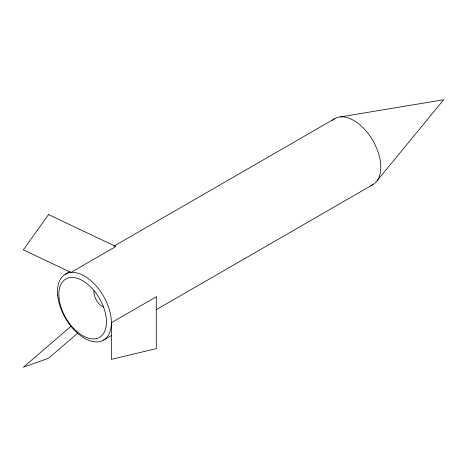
<?xml version="1.0" encoding="UTF-8"?>
<svg xmlns="http://www.w3.org/2000/svg" width="467" height="467" viewBox="0 0 467 467"><rect width="100%" height="100%" fill="white"/><g stroke="black" fill="none" stroke-linecap="round" stroke-linejoin="round"><path stroke-width="0.7" d="M377.178 180.641L443.65 99.769L340.379 116.896M70.972 326.316L23.35 367.231L48.521 358.259L77.785 333.117M65.398 274.158L69.811 271.607M113.977 246.109L334.798 118.618M103.493 340.151L111.695 335.411M156.492 309.551L372.899 184.611M332.475 120.34A38.101 21.996 60 0 1 372.584 140.077A38.101 21.996 60 0 1 370.938 185.527M103.511 307.134A11.996 6.929 60 0 1 93.995 290.649M48.521 214.575L23.35 249.851L70.972 272.436L115.874 246.512L48.521 214.575M156.287 296.784L111.385 322.709L111.385 359.368L156.287 348.633L156.287 296.784M57.733 295.792A38.101 21.996 60 0 0 100.843 341.301A38.101 21.996 60 0 0 94.754 284.368A38.101 21.996 60 0 0 57.733 295.792M59.04 298.15A33.671 19.439 60 0 0 97.142 338.371A33.671 19.439 60 0 0 91.76 288.051A33.671 19.439 60 0 0 59.04 298.15"/></g></svg>
